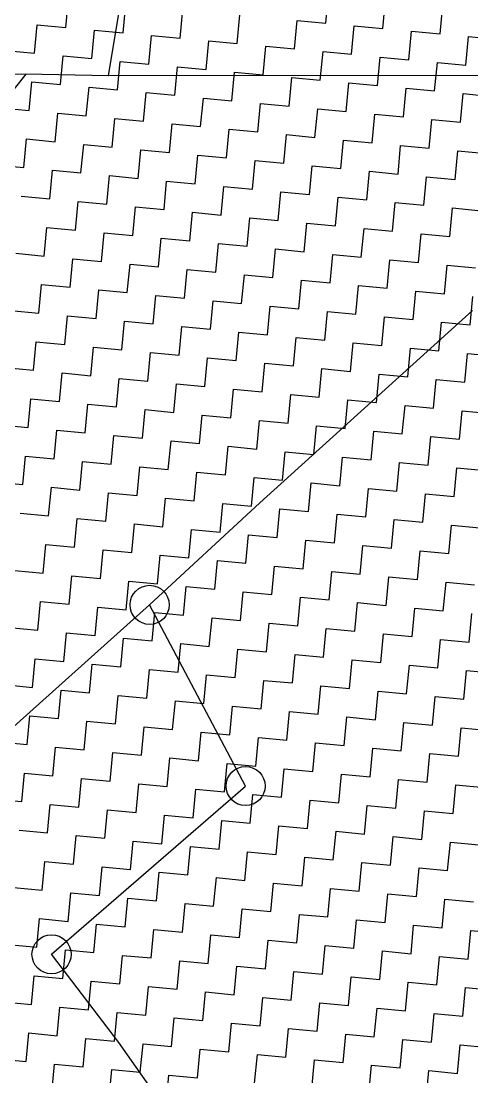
# Model space of a CAD drawing. Header units: metres. Extents: x 279090 to 282389, y 2073542 to 2078104.
# Drawn here: x 279876.3 to 279974.7, y 2076403.3 to 2076633.8 of the extents above; entities that cross this region are included whole.
import ezdxf

# ---------------------------------------------------------------- set-up
doc = ezdxf.new("R2010")
doc.units = ezdxf.units.M
doc.header["$LTSCALE"] = 0.3
doc.header["$MEASUREMENT"] = 0
doc.layers.add('POLY_HATCH', color=12, linetype='Continuous')
doc.layers.add('POLY_PARCEL', color=6, linetype='Continuous')

msp = doc.modelspace()

# ---------------------------------------------------------------- linework, layer by layer
for centre in [(279904.31, 2076506.35), (279925.26, 2076466.79), (279882.89, 2076430.06)]:
    msp.add_circle(centre, 4.27)
at = {"layer": 'POLY_HATCH', "linetype": 'Continuous'}
for p, q in [((279886.02, 2076632.43), (279886.61, 2076638.67)), ((279942.76, 2076633.37), (279943.35, 2076639.61)), ((279955.24, 2076632.2), (279955.83, 2076638.44)), ((279898.5, 2076631.25), (279899.09, 2076637.49)), ((279910.98, 2076630.08), (279911.56, 2076636.31)), ((279967.72, 2076631.02), (279968.3, 2076637.26)), ((279923.45, 2076628.9), (279924.04, 2076635.14)), ((279935.93, 2076627.72), (279936.52, 2076633.96)), ((279936.52, 2076633.96), (279942.76, 2076633.37)), ((279879.19, 2076626.78), (279879.78, 2076633.02)), ((279879.78, 2076633.02), (279886.02, 2076632.43)), ((279891.67, 2076625.6), (279892.26, 2076631.84)), ((279892.26, 2076631.84), (279898.5, 2076631.25)), ((279948.41, 2076626.55), (279949, 2076632.79)), ((279949, 2076632.79), (279955.24, 2076632.2)), ((279960.89, 2076625.37), (279961.48, 2076631.61)), ((279961.48, 2076631.61), (279967.72, 2076631.02)), ((279904.15, 2076624.42), (279904.74, 2076630.66)), ((279904.74, 2076630.66), (279910.98, 2076630.08)), ((279916.63, 2076623.25), (279917.21, 2076629.49)), ((279917.21, 2076629.49), (279923.45, 2076628.9)), ((279973.37, 2076624.19), (279973.96, 2076630.43)), ((279973.96, 2076630.43), (279980.19, 2076629.85)), ((279872.95, 2076627.36), (279879.19, 2076626.78)), ((279929.1, 2076622.07), (279929.69, 2076628.31)), ((279929.69, 2076628.31), (279935.93, 2076627.72)), ((279941.58, 2076620.9), (279942.17, 2076627.13)), ((279942.17, 2076627.13), (279948.41, 2076626.55)), ((279884.84, 2076619.95), (279885.43, 2076626.19)), ((279885.43, 2076626.19), (279891.67, 2076625.6)), ((279897.32, 2076618.77), (279897.91, 2076625.01)), ((279897.91, 2076625.01), (279904.15, 2076624.42)), ((279954.06, 2076619.72), (279954.65, 2076625.96)), ((279954.65, 2076625.96), (279960.89, 2076625.37)), ((279966.54, 2076618.54), (279967.13, 2076624.78)), ((279967.13, 2076624.78), (279973.37, 2076624.19)), ((279909.8, 2076617.6), (279910.39, 2076623.84)), ((279910.39, 2076623.84), (279916.63, 2076623.25)), ((279922.28, 2076616.42), (279922.87, 2076622.66)), ((279922.87, 2076622.66), (279929.1, 2076622.07)), ((279878.02, 2076614.3), (279878.6, 2076620.54)), ((279878.6, 2076620.54), (279884.84, 2076619.95)), ((279934.76, 2076615.24), (279935.34, 2076621.48)), ((279935.34, 2076621.48), (279941.58, 2076620.9)), ((279947.23, 2076614.07), (279947.82, 2076620.31)), ((279947.82, 2076620.31), (279954.06, 2076619.72)), ((279890.49, 2076613.12), (279891.08, 2076619.36)), ((279891.08, 2076619.36), (279897.32, 2076618.77)), ((279902.97, 2076611.95), (279903.56, 2076618.19)), ((279903.56, 2076618.19), (279909.8, 2076617.6)), ((279959.71, 2076612.89), (279960.3, 2076619.13)), ((279960.3, 2076619.13), (279966.54, 2076618.54)), ((279972.19, 2076611.72), (279972.78, 2076617.96)), ((279972.78, 2076617.96), (279979.02, 2076617.37)), ((279871.78, 2076614.89), (279878.02, 2076614.3)), ((279915.45, 2076610.77), (279916.04, 2076617.01)), ((279916.04, 2076617.01), (279922.28, 2076616.42)), ((279927.93, 2076609.59), (279928.52, 2076615.83)), ((279928.52, 2076615.83), (279934.76, 2076615.24)), ((279883.67, 2076607.47), (279884.25, 2076613.71)), ((279884.25, 2076613.71), (279890.49, 2076613.12)), ((279896.14, 2076606.29), (279896.73, 2076612.53)), ((279896.73, 2076612.53), (279902.97, 2076611.95)), ((279940.41, 2076608.42), (279941, 2076614.66)), ((279941, 2076614.66), (279947.23, 2076614.07)), ((279952.89, 2076607.24), (279953.47, 2076613.48)), ((279953.47, 2076613.48), (279959.71, 2076612.89)), ((279908.62, 2076605.12), (279909.21, 2076611.36)), ((279909.21, 2076611.36), (279915.45, 2076610.77)), ((279965.36, 2076606.07), (279965.95, 2076612.3)), ((279965.95, 2076612.3), (279972.19, 2076611.72)), ((279876.84, 2076601.82), (279877.43, 2076608.06)), ((279877.43, 2076608.06), (279883.67, 2076607.47)), ((279921.1, 2076603.94), (279921.69, 2076610.18)), ((279921.69, 2076610.18), (279927.93, 2076609.59)), ((279933.58, 2076602.77), (279934.17, 2076609.01)), ((279934.17, 2076609.01), (279940.41, 2076608.42)), ((279889.32, 2076600.64), (279889.91, 2076606.88)), ((279889.91, 2076606.88), (279896.14, 2076606.29)), ((279901.8, 2076599.47), (279902.38, 2076605.71)), ((279902.38, 2076605.71), (279908.62, 2076605.12)), ((279946.06, 2076601.59), (279946.65, 2076607.83)), ((279946.65, 2076607.83), (279952.89, 2076607.24)), ((279958.54, 2076600.41), (279959.12, 2076606.65)), ((279959.12, 2076606.65), (279965.36, 2076606.07)), ((279914.27, 2076598.29), (279914.86, 2076604.53)), ((279914.86, 2076604.53), (279921.1, 2076603.94)), ((279926.75, 2076597.12), (279927.34, 2076603.35)), ((279927.34, 2076603.35), (279933.58, 2076602.77)), ((279971.01, 2076599.24), (279971.6, 2076605.48)), ((279971.6, 2076605.48), (279977.84, 2076604.89)), ((279870.6, 2076602.41), (279876.84, 2076601.82)), ((279882.49, 2076594.99), (279883.08, 2076601.23)), ((279883.08, 2076601.23), (279889.32, 2076600.64)), ((279939.23, 2076595.94), (279939.82, 2076602.18)), ((279939.82, 2076602.18), (279946.06, 2076601.59)), ((279894.97, 2076593.82), (279895.56, 2076600.06)), ((279895.56, 2076600.06), (279901.8, 2076599.47)), ((279907.45, 2076592.64), (279908.03, 2076598.88)), ((279908.03, 2076598.88), (279914.27, 2076598.29)), ((279951.71, 2076594.76), (279952.3, 2076601)), ((279952.3, 2076601), (279958.54, 2076600.41)), ((279964.19, 2076593.59), (279964.78, 2076599.83)), ((279964.78, 2076599.83), (279971.01, 2076599.24)), ((279919.93, 2076591.46), (279920.51, 2076597.7)), ((279920.51, 2076597.7), (279926.75, 2076597.12)), ((279932.4, 2076590.29), (279932.99, 2076596.53)), ((279932.99, 2076596.53), (279939.23, 2076595.94)), ((279876.25, 2076595.58), (279882.49, 2076594.99)), ((279888.14, 2076588.17), (279888.73, 2076594.4)), ((279888.73, 2076594.4), (279894.97, 2076593.82)), ((279944.88, 2076589.11), (279945.47, 2076595.35)), ((279945.47, 2076595.35), (279951.71, 2076594.76)), ((279957.36, 2076587.94), (279957.95, 2076594.17)), ((279957.95, 2076594.17), (279964.19, 2076593.59)), ((279900.62, 2076586.99), (279901.21, 2076593.23)), ((279901.21, 2076593.23), (279907.45, 2076592.64)), ((279913.1, 2076585.81), (279913.69, 2076592.05)), ((279913.69, 2076592.05), (279919.93, 2076591.46)), ((279969.84, 2076586.76), (279970.43, 2076593)), ((279970.43, 2076593), (279976.67, 2076592.41)), ((279925.58, 2076584.64), (279926.16, 2076590.88)), ((279926.16, 2076590.88), (279932.4, 2076590.29)), ((279938.05, 2076583.46), (279938.64, 2076589.7)), ((279938.64, 2076589.7), (279944.88, 2076589.11)), ((279881.31, 2076582.51), (279881.9, 2076588.75)), ((279881.9, 2076588.75), (279888.14, 2076588.17)), ((279893.79, 2076581.34), (279894.38, 2076587.58)), ((279894.38, 2076587.58), (279900.62, 2076586.99)), ((279950.53, 2076582.28), (279951.12, 2076588.52)), ((279951.12, 2076588.52), (279957.36, 2076587.94)), ((279963.01, 2076581.11), (279963.6, 2076587.35)), ((279963.6, 2076587.35), (279969.84, 2076586.76)), ((279906.27, 2076580.16), (279906.86, 2076586.4)), ((279906.86, 2076586.4), (279913.1, 2076585.81)), ((279918.75, 2076578.99), (279919.34, 2076585.23)), ((279919.34, 2076585.23), (279925.58, 2076584.64)), ((279875.07, 2076583.1), (279881.31, 2076582.51)), ((279931.23, 2076577.81), (279931.82, 2076584.05)), ((279931.82, 2076584.05), (279938.05, 2076583.46)), ((279943.71, 2076576.63), (279944.29, 2076582.87)), ((279944.29, 2076582.87), (279950.53, 2076582.28)), ((279886.97, 2076575.69), (279887.55, 2076581.93)), ((279887.55, 2076581.93), (279893.79, 2076581.34)), ((279899.44, 2076574.51), (279900.03, 2076580.75)), ((279900.03, 2076580.75), (279906.27, 2076580.16)), ((279956.18, 2076575.46), (279956.77, 2076581.7)), ((279956.77, 2076581.7), (279963.01, 2076581.11)), ((279968.66, 2076574.28), (279969.25, 2076580.52)), ((279969.25, 2076580.52), (279975.49, 2076579.93)), ((279911.92, 2076573.33), (279912.51, 2076579.57)), ((279912.51, 2076579.57), (279918.75, 2076578.99)), ((279924.4, 2076572.16), (279924.99, 2076578.4)), ((279924.99, 2076578.4), (279931.23, 2076577.81)), ((279880.14, 2076570.04), (279880.73, 2076576.28)), ((279880.73, 2076576.28), (279886.97, 2076575.69)), ((279936.88, 2076570.98), (279937.47, 2076577.22)), ((279937.47, 2076577.22), (279943.71, 2076576.63)), ((279949.36, 2076569.81), (279949.94, 2076576.05)), ((279949.94, 2076576.05), (279956.18, 2076575.46)), ((279892.62, 2076568.86), (279893.2, 2076575.1)), ((279893.2, 2076575.1), (279899.44, 2076574.51)), ((279905.09, 2076567.68), (279905.68, 2076573.92)), ((279905.68, 2076573.92), (279911.92, 2076573.33)), ((279961.84, 2076568.63), (279962.42, 2076574.87)), ((279962.42, 2076574.87), (279968.66, 2076574.28)), ((279974.31, 2076567.45), (279974.9, 2076573.69)), ((279917.57, 2076566.51), (279918.16, 2076572.75)), ((279918.16, 2076572.75), (279924.4, 2076572.16)), ((279930.05, 2076565.33), (279930.64, 2076571.57)), ((279930.64, 2076571.57), (279936.88, 2076570.98)), ((279873.9, 2076570.62), (279880.14, 2076570.04)), ((279885.79, 2076563.21), (279886.38, 2076569.45)), ((279886.38, 2076569.45), (279892.62, 2076568.86)), ((279942.53, 2076564.16), (279943.12, 2076570.39)), ((279943.12, 2076570.39), (279949.36, 2076569.81)), ((279955.01, 2076562.98), (279955.6, 2076569.22)), ((279955.6, 2076569.22), (279961.84, 2076568.63)), ((279898.27, 2076562.03), (279898.86, 2076568.27)), ((279898.86, 2076568.27), (279905.09, 2076567.68)), ((279910.75, 2076560.86), (279911.33, 2076567.1)), ((279911.33, 2076567.1), (279917.57, 2076566.51)), ((279967.49, 2076561.8), (279968.07, 2076568.04)), ((279968.07, 2076568.04), (279974.31, 2076567.45)), ((279923.22, 2076559.68), (279923.81, 2076565.92)), ((279923.81, 2076565.92), (279930.05, 2076565.33)), ((279935.7, 2076558.5), (279936.29, 2076564.74)), ((279936.29, 2076564.74), (279942.53, 2076564.16)), ((279878.96, 2076557.56), (279879.55, 2076563.8)), ((279879.55, 2076563.8), (279885.79, 2076563.21)), ((279891.44, 2076556.38), (279892.03, 2076562.62)), ((279892.03, 2076562.62), (279898.27, 2076562.03)), ((279948.18, 2076557.33), (279948.77, 2076563.57)), ((279948.77, 2076563.57), (279955.01, 2076562.98)), ((279960.66, 2076556.15), (279961.25, 2076562.39)), ((279961.25, 2076562.39), (279967.49, 2076561.8)), ((279903.92, 2076555.21), (279904.51, 2076561.44)), ((279904.51, 2076561.44), (279910.75, 2076560.86)), ((279916.4, 2076554.03), (279916.98, 2076560.27)), ((279916.98, 2076560.27), (279923.22, 2076559.68)), ((279973.14, 2076554.98), (279973.73, 2076561.21)), ((279973.73, 2076561.21), (279979.96, 2076560.63)), ((279872.72, 2076558.15), (279878.96, 2076557.56)), ((279928.87, 2076552.85), (279929.46, 2076559.09)), ((279929.46, 2076559.09), (279935.7, 2076558.5)), ((279941.35, 2076551.68), (279941.94, 2076557.92)), ((279941.94, 2076557.92), (279948.18, 2076557.33)), ((279884.61, 2076550.73), (279885.2, 2076556.97)), ((279885.2, 2076556.97), (279891.44, 2076556.38)), ((279897.09, 2076549.55), (279897.68, 2076555.79)), ((279897.68, 2076555.79), (279903.92, 2076555.21)), ((279953.83, 2076550.5), (279954.42, 2076556.74)), ((279954.42, 2076556.74), (279960.66, 2076556.15)), ((279966.31, 2076549.32), (279966.9, 2076555.56)), ((279966.9, 2076555.56), (279973.14, 2076554.98)), ((279909.57, 2076548.38), (279910.16, 2076554.62)), ((279910.16, 2076554.62), (279916.4, 2076554.03)), ((279922.05, 2076547.2), (279922.64, 2076553.44)), ((279922.64, 2076553.44), (279928.87, 2076552.85)), ((279877.79, 2076545.08), (279878.37, 2076551.32)), ((279878.37, 2076551.32), (279884.61, 2076550.73)), ((279934.53, 2076546.03), (279935.11, 2076552.26)), ((279935.11, 2076552.26), (279941.35, 2076551.68)), ((279947, 2076544.85), (279947.59, 2076551.09)), ((279947.59, 2076551.09), (279953.83, 2076550.5)), ((279890.26, 2076543.9), (279890.85, 2076550.14)), ((279890.85, 2076550.14), (279897.09, 2076549.55)), ((279902.74, 2076542.73), (279903.33, 2076548.97)), ((279903.33, 2076548.97), (279909.57, 2076548.38)), ((279959.48, 2076543.67), (279960.07, 2076549.91)), ((279960.07, 2076549.91), (279966.31, 2076549.32)), ((279971.96, 2076542.5), (279972.55, 2076548.74)), ((279972.55, 2076548.74), (279978.79, 2076548.15)), ((279915.22, 2076541.55), (279915.81, 2076547.79)), ((279915.81, 2076547.79), (279922.05, 2076547.2)), ((279927.7, 2076540.37), (279928.29, 2076546.61)), ((279928.29, 2076546.61), (279934.53, 2076546.03)), ((279871.55, 2076545.67), (279877.79, 2076545.08)), ((279883.44, 2076538.25), (279884.02, 2076544.49)), ((279884.02, 2076544.49), (279890.26, 2076543.9)), ((279940.18, 2076539.2), (279940.77, 2076545.44)), ((279940.77, 2076545.44), (279947, 2076544.85)), ((279952.66, 2076538.02), (279953.24, 2076544.26)), ((279953.24, 2076544.26), (279959.48, 2076543.67)), ((279895.91, 2076537.08), (279896.5, 2076543.32)), ((279896.5, 2076543.32), (279902.74, 2076542.73)), ((279908.39, 2076535.9), (279908.98, 2076542.14)), ((279908.98, 2076542.14), (279915.22, 2076541.55)), ((279965.13, 2076536.85), (279965.72, 2076543.09)), ((279965.72, 2076543.09), (279971.96, 2076542.5)), ((279876.61, 2076532.6), (279877.2, 2076538.84)), ((279877.2, 2076538.84), (279883.44, 2076538.25)), ((279920.87, 2076534.72), (279921.46, 2076540.96)), ((279921.46, 2076540.96), (279927.7, 2076540.37)), ((279933.35, 2076533.55), (279933.94, 2076539.79)), ((279933.94, 2076539.79), (279940.18, 2076539.2)), ((279889.09, 2076531.42), (279889.68, 2076537.66)), ((279889.68, 2076537.66), (279895.91, 2076537.08)), ((279901.57, 2076530.25), (279902.15, 2076536.49)), ((279902.15, 2076536.49), (279908.39, 2076535.9)), ((279945.83, 2076532.37), (279946.42, 2076538.61)), ((279946.42, 2076538.61), (279952.66, 2076538.02)), ((279958.31, 2076531.19), (279958.89, 2076537.43)), ((279958.89, 2076537.43), (279965.13, 2076536.85)), ((279914.04, 2076529.07), (279914.63, 2076535.31)), ((279914.63, 2076535.31), (279920.87, 2076534.72)), ((279970.78, 2076530.02), (279971.37, 2076536.26)), ((279971.37, 2076536.26), (279977.61, 2076535.67)), ((279870.37, 2076533.19), (279876.61, 2076532.6)), ((279882.26, 2076525.77), (279882.85, 2076532.01)), ((279882.85, 2076532.01), (279889.09, 2076531.42)), ((279926.52, 2076527.9), (279927.11, 2076534.14)), ((279927.11, 2076534.14), (279933.35, 2076533.55)), ((279939, 2076526.72), (279939.59, 2076532.96)), ((279939.59, 2076532.96), (279945.83, 2076532.37)), ((279894.74, 2076524.6), (279895.33, 2076530.84)), ((279895.33, 2076530.84), (279901.57, 2076530.25)), ((279907.22, 2076523.42), (279907.81, 2076529.66)), ((279907.81, 2076529.66), (279914.04, 2076529.07)), ((279951.48, 2076525.54), (279952.07, 2076531.78)), ((279952.07, 2076531.78), (279958.31, 2076531.19)), ((279963.96, 2076524.37), (279964.55, 2076530.61)), ((279964.55, 2076530.61), (279970.78, 2076530.02)), ((279919.7, 2076522.25), (279920.28, 2076528.48)), ((279920.28, 2076528.48), (279926.52, 2076527.9)), ((279932.17, 2076521.07), (279932.76, 2076527.31)), ((279932.76, 2076527.31), (279939, 2076526.72)), ((279876.02, 2076526.36), (279882.26, 2076525.77)), ((279887.91, 2076518.95), (279888.5, 2076525.19)), ((279888.5, 2076525.19), (279894.74, 2076524.6)), ((279944.65, 2076519.89), (279945.24, 2076526.13)), ((279945.24, 2076526.13), (279951.48, 2076525.54)), ((279957.13, 2076518.72), (279957.72, 2076524.96)), ((279957.72, 2076524.96), (279963.96, 2076524.37)), ((279900.39, 2076517.77), (279900.98, 2076524.01)), ((279900.98, 2076524.01), (279907.22, 2076523.42)), ((279912.87, 2076516.59), (279913.46, 2076522.83)), ((279913.46, 2076522.83), (279919.7, 2076522.25)), ((279969.61, 2076517.54), (279970.2, 2076523.78)), ((279970.2, 2076523.78), (279976.44, 2076523.19)), ((279925.35, 2076515.42), (279925.93, 2076521.66)), ((279925.93, 2076521.66), (279932.17, 2076521.07)), ((279937.82, 2076514.24), (279938.41, 2076520.48)), ((279938.41, 2076520.48), (279944.65, 2076519.89)), ((279881.08, 2076513.3), (279881.67, 2076519.53)), ((279881.67, 2076519.53), (279887.91, 2076518.95)), ((279893.56, 2076512.12), (279894.15, 2076518.36)), ((279894.15, 2076518.36), (279900.39, 2076517.77)), ((279950.3, 2076513.07), (279950.89, 2076519.3)), ((279950.89, 2076519.3), (279957.13, 2076518.72)), ((279962.78, 2076511.89), (279963.37, 2076518.13)), ((279963.37, 2076518.13), (279969.61, 2076517.54)), ((279906.04, 2076510.94), (279906.63, 2076517.18)), ((279906.63, 2076517.18), (279912.87, 2076516.59)), ((279918.52, 2076509.77), (279919.11, 2076516.01)), ((279919.11, 2076516.01), (279925.35, 2076515.42)), ((279874.84, 2076513.88), (279881.08, 2076513.3)), ((279931, 2076508.59), (279931.59, 2076514.83)), ((279931.59, 2076514.83), (279937.82, 2076514.24)), ((279943.48, 2076507.41), (279944.06, 2076513.65)), ((279944.06, 2076513.65), (279950.3, 2076513.07)), ((279886.74, 2076506.47), (279887.32, 2076512.71)), ((279887.32, 2076512.71), (279893.56, 2076512.12)), ((279899.21, 2076505.29), (279899.8, 2076511.53)), ((279899.8, 2076511.53), (279906.04, 2076510.94)), ((279955.95, 2076506.24), (279956.54, 2076512.48)), ((279956.54, 2076512.48), (279962.78, 2076511.89)), ((279968.43, 2076505.06), (279969.02, 2076511.3)), ((279969.02, 2076511.3), (279975.26, 2076510.71)), ((279911.69, 2076504.12), (279912.28, 2076510.35)), ((279912.28, 2076510.35), (279918.52, 2076509.77)), ((279924.17, 2076502.94), (279924.76, 2076509.18)), ((279924.76, 2076509.18), (279931, 2076508.59)), ((279879.91, 2076500.82), (279880.5, 2076507.06)), ((279880.5, 2076507.06), (279886.74, 2076506.47)), ((279936.65, 2076501.76), (279937.24, 2076508)), ((279937.24, 2076508), (279943.48, 2076507.41)), ((279949.13, 2076500.59), (279949.71, 2076506.83)), ((279949.71, 2076506.83), (279955.95, 2076506.24)), ((279892.39, 2076499.64), (279892.97, 2076505.88)), ((279892.97, 2076505.88), (279899.21, 2076505.29)), ((279904.86, 2076498.46), (279905.45, 2076504.7)), ((279905.45, 2076504.7), (279911.69, 2076504.12)), ((279961.61, 2076499.41), (279962.19, 2076505.65)), ((279962.19, 2076505.65), (279968.43, 2076505.06)), ((279974.08, 2076498.23), (279974.67, 2076504.47)), ((279917.34, 2076497.29), (279917.93, 2076503.53)), ((279917.93, 2076503.53), (279924.17, 2076502.94)), ((279929.82, 2076496.11), (279930.41, 2076502.35)), ((279930.41, 2076502.35), (279936.65, 2076501.76)), ((279873.67, 2076501.41), (279879.91, 2076500.82)), ((279885.56, 2076493.99), (279886.15, 2076500.23)), ((279886.15, 2076500.23), (279892.39, 2076499.64)), ((279942.3, 2076494.94), (279942.89, 2076501.18)), ((279942.89, 2076501.18), (279949.13, 2076500.59)), ((279954.78, 2076493.76), (279955.37, 2076500)), ((279955.37, 2076500), (279961.61, 2076499.41)), ((279898.04, 2076492.81), (279898.63, 2076499.05)), ((279898.63, 2076499.05), (279904.86, 2076498.46)), ((279910.52, 2076491.64), (279911.1, 2076497.88)), ((279911.1, 2076497.88), (279917.34, 2076497.29)), ((279967.26, 2076492.58), (279967.84, 2076498.82)), ((279967.84, 2076498.82), (279974.08, 2076498.23)), ((279922.99, 2076490.46), (279923.58, 2076496.7)), ((279923.58, 2076496.7), (279929.82, 2076496.11)), ((279935.47, 2076489.29), (279936.06, 2076495.52)), ((279936.06, 2076495.52), (279942.3, 2076494.94)), ((279878.73, 2076488.34), (279879.32, 2076494.58)), ((279879.32, 2076494.58), (279885.56, 2076493.99)), ((279891.21, 2076487.16), (279891.8, 2076493.4)), ((279891.8, 2076493.4), (279898.04, 2076492.81)), ((279947.95, 2076488.11), (279948.54, 2076494.35)), ((279948.54, 2076494.35), (279954.78, 2076493.76)), ((279960.43, 2076486.93), (279961.02, 2076493.17)), ((279961.02, 2076493.17), (279967.26, 2076492.58)), ((279903.69, 2076485.99), (279904.28, 2076492.23)), ((279904.28, 2076492.23), (279910.52, 2076491.64)), ((279916.17, 2076484.81), (279916.75, 2076491.05)), ((279916.75, 2076491.05), (279922.99, 2076490.46)), ((279972.91, 2076485.76), (279973.5, 2076492)), ((279973.5, 2076492), (279979.73, 2076491.41)), ((279872.49, 2076488.93), (279878.73, 2076488.34)), ((279928.65, 2076483.63), (279929.23, 2076489.87)), ((279929.23, 2076489.87), (279935.47, 2076489.29)), ((279941.12, 2076482.46), (279941.71, 2076488.7)), ((279941.71, 2076488.7), (279947.95, 2076488.11)), ((279884.38, 2076481.51), (279884.97, 2076487.75)), ((279884.97, 2076487.75), (279891.21, 2076487.16)), ((279896.86, 2076480.34), (279897.45, 2076486.57)), ((279897.45, 2076486.57), (279903.69, 2076485.99)), ((279953.6, 2076481.28), (279954.19, 2076487.52)), ((279954.19, 2076487.52), (279960.43, 2076486.93)), ((279966.08, 2076480.11), (279966.67, 2076486.34)), ((279966.67, 2076486.34), (279972.91, 2076485.76)), ((279909.34, 2076479.16), (279909.93, 2076485.4)), ((279909.93, 2076485.4), (279916.17, 2076484.81)), ((279921.82, 2076477.98), (279922.41, 2076484.22)), ((279922.41, 2076484.22), (279928.65, 2076483.63)), ((279877.56, 2076475.86), (279878.14, 2076482.1)), ((279878.14, 2076482.1), (279884.38, 2076481.51)), ((279934.3, 2076476.81), (279934.88, 2076483.05)), ((279934.88, 2076483.05), (279941.12, 2076482.46)), ((279946.77, 2076475.63), (279947.36, 2076481.87)), ((279947.36, 2076481.87), (279953.6, 2076481.28)), ((279890.03, 2076474.68), (279890.62, 2076480.92)), ((279890.62, 2076480.92), (279896.86, 2076480.34)), ((279902.51, 2076473.51), (279903.1, 2076479.75)), ((279903.1, 2076479.75), (279909.34, 2076479.16)), ((279959.25, 2076474.45), (279959.84, 2076480.69)), ((279959.84, 2076480.69), (279966.08, 2076480.11)), ((279971.73, 2076473.28), (279972.32, 2076479.52)), ((279972.32, 2076479.52), (279978.56, 2076478.93)), ((279914.99, 2076472.33), (279915.58, 2076478.57)), ((279915.58, 2076478.57), (279921.82, 2076477.98)), ((279927.47, 2076471.16), (279928.06, 2076477.39)), ((279928.06, 2076477.39), (279934.3, 2076476.81)), ((279871.32, 2076476.45), (279877.56, 2076475.86)), ((279883.21, 2076469.03), (279883.79, 2076475.27)), ((279883.79, 2076475.27), (279890.03, 2076474.68)), ((279939.95, 2076469.98), (279940.54, 2076476.22)), ((279940.54, 2076476.22), (279946.77, 2076475.63)), ((279952.43, 2076468.8), (279953.01, 2076475.04)), ((279953.01, 2076475.04), (279959.25, 2076474.45)), ((279895.68, 2076467.86), (279896.27, 2076474.1)), ((279896.27, 2076474.1), (279902.51, 2076473.51)), ((279908.16, 2076466.68), (279908.75, 2076472.92)), ((279908.75, 2076472.92), (279914.99, 2076472.33)), ((279964.9, 2076467.63), (279965.49, 2076473.87)), ((279965.49, 2076473.87), (279971.73, 2076473.28)), ((279876.38, 2076463.38), (279876.97, 2076469.62)), ((279876.97, 2076469.62), (279883.21, 2076469.03)), ((279920.64, 2076465.5), (279921.23, 2076471.74)), ((279921.23, 2076471.74), (279927.47, 2076471.16)), ((279933.12, 2076464.33), (279933.71, 2076470.57)), ((279933.71, 2076470.57), (279939.95, 2076469.98)), ((279888.86, 2076462.21), (279889.45, 2076468.45)), ((279889.45, 2076468.45), (279895.68, 2076467.86)), ((279945.6, 2076463.15), (279946.19, 2076469.39)), ((279946.19, 2076469.39), (279952.43, 2076468.8)), ((279958.08, 2076461.98), (279958.66, 2076468.22)), ((279958.66, 2076468.22), (279964.9, 2076467.63)), ((279901.34, 2076461.03), (279901.92, 2076467.27)), ((279901.92, 2076467.27), (279908.16, 2076466.68)), ((279913.81, 2076459.85), (279914.4, 2076466.09)), ((279914.4, 2076466.09), (279920.64, 2076465.5)), ((279970.55, 2076460.8), (279971.14, 2076467.04)), ((279971.14, 2076467.04), (279977.38, 2076466.45)), ((279870.14, 2076463.97), (279876.38, 2076463.38)), ((279882.03, 2076456.55), (279882.62, 2076462.79)), ((279882.62, 2076462.79), (279888.86, 2076462.21)), ((279926.29, 2076458.68), (279926.88, 2076464.92)), ((279926.88, 2076464.92), (279933.12, 2076464.33)), ((279938.77, 2076457.5), (279939.36, 2076463.74)), ((279939.36, 2076463.74), (279945.6, 2076463.15)), ((279894.51, 2076455.38), (279895.1, 2076461.62)), ((279895.1, 2076461.62), (279901.34, 2076461.03)), ((279906.99, 2076454.2), (279907.58, 2076460.44)), ((279907.58, 2076460.44), (279913.81, 2076459.85)), ((279951.25, 2076456.32), (279951.84, 2076462.56)), ((279951.84, 2076462.56), (279958.08, 2076461.98)), ((279963.73, 2076455.15), (279964.32, 2076461.39)), ((279964.32, 2076461.39), (279970.55, 2076460.8)), ((279919.47, 2076453.03), (279920.05, 2076459.27)), ((279920.05, 2076459.27), (279926.29, 2076458.68)), ((279875.79, 2076457.14), (279882.03, 2076456.55)), ((279887.68, 2076449.73), (279888.27, 2076455.97)), ((279888.27, 2076455.97), (279894.51, 2076455.38)), ((279931.94, 2076451.85), (279932.53, 2076458.09)), ((279932.53, 2076458.09), (279938.77, 2076457.5)), ((279944.42, 2076450.67), (279945.01, 2076456.91)), ((279945.01, 2076456.91), (279951.25, 2076456.32)), ((279900.16, 2076448.55), (279900.75, 2076454.79)), ((279900.75, 2076454.79), (279906.99, 2076454.2)), ((279912.64, 2076447.38), (279913.23, 2076453.61)), ((279913.23, 2076453.61), (279919.47, 2076453.03)), ((279956.9, 2076449.5), (279957.49, 2076455.74)), ((279957.49, 2076455.74), (279963.73, 2076455.15)), ((279969.38, 2076448.32), (279969.97, 2076454.56)), ((279969.97, 2076454.56), (279976.21, 2076453.97)), ((279925.12, 2076446.2), (279925.7, 2076452.44)), ((279925.7, 2076452.44), (279931.94, 2076451.85)), ((279937.59, 2076445.02), (279938.18, 2076451.26)), ((279938.18, 2076451.26), (279944.42, 2076450.67)), ((279880.85, 2076444.08), (279881.44, 2076450.32)), ((279881.44, 2076450.32), (279887.68, 2076449.73)), ((279893.33, 2076442.9), (279893.92, 2076449.14)), ((279893.92, 2076449.14), (279900.16, 2076448.55)), ((279950.07, 2076443.85), (279950.66, 2076450.09)), ((279950.66, 2076450.09), (279956.9, 2076449.5)), ((279962.55, 2076442.67), (279963.14, 2076448.91)), ((279963.14, 2076448.91), (279969.38, 2076448.32)), ((279905.81, 2076441.72), (279906.4, 2076447.96)), ((279906.4, 2076447.96), (279912.64, 2076447.38)), ((279918.29, 2076440.55), (279918.88, 2076446.79)), ((279918.88, 2076446.79), (279925.12, 2076446.2)), ((279874.61, 2076444.66), (279880.85, 2076444.08)), ((279930.77, 2076439.37), (279931.36, 2076445.61)), ((279931.36, 2076445.61), (279937.59, 2076445.02)), ((279943.25, 2076438.2), (279943.83, 2076444.43)), ((279943.83, 2076444.43), (279950.07, 2076443.85)), ((279886.51, 2076437.25), (279887.09, 2076443.49)), ((279887.09, 2076443.49), (279893.33, 2076442.9)), ((279898.98, 2076436.07), (279899.57, 2076442.31)), ((279899.57, 2076442.31), (279905.81, 2076441.72)), ((279955.72, 2076437.02), (279956.31, 2076443.26)), ((279956.31, 2076443.26), (279962.55, 2076442.67)), ((279968.2, 2076435.84), (279968.79, 2076442.08)), ((279968.79, 2076442.08), (279975.03, 2076441.49)), ((279911.46, 2076434.9), (279912.05, 2076441.14)), ((279912.05, 2076441.14), (279918.29, 2076440.55)), ((279923.94, 2076433.72), (279924.53, 2076439.96)), ((279924.53, 2076439.96), (279930.77, 2076439.37)), ((279879.68, 2076431.6), (279880.27, 2076437.84)), ((279880.27, 2076437.84), (279886.51, 2076437.25)), ((279936.42, 2076432.54), (279937.01, 2076438.78)), ((279937.01, 2076438.78), (279943.25, 2076438.2)), ((279948.9, 2076431.37), (279949.49, 2076437.61)), ((279949.49, 2076437.61), (279955.72, 2076437.02)), ((279892.16, 2076430.42), (279892.74, 2076436.66)), ((279892.74, 2076436.66), (279898.98, 2076436.07)), ((279904.63, 2076429.25), (279905.22, 2076435.48)), ((279905.22, 2076435.48), (279911.46, 2076434.9)), ((279961.38, 2076430.19), (279961.96, 2076436.43)), ((279961.96, 2076436.43), (279968.2, 2076435.84)), ((279973.85, 2076429.02), (279974.44, 2076435.25)), ((279974.44, 2076435.25), (279980.68, 2076434.67)), ((279917.11, 2076428.07), (279917.7, 2076434.31)), ((279917.7, 2076434.31), (279923.94, 2076433.72)), ((279929.59, 2076426.89), (279930.18, 2076433.13)), ((279930.18, 2076433.13), (279936.42, 2076432.54)), ((279873.44, 2076432.19), (279879.68, 2076431.6)), ((279885.33, 2076424.77), (279885.92, 2076431.01)), ((279885.92, 2076431.01), (279892.16, 2076430.42)), ((279942.07, 2076425.72), (279942.66, 2076431.96)), ((279942.66, 2076431.96), (279948.9, 2076431.37)), ((279954.55, 2076424.54), (279955.14, 2076430.78)), ((279955.14, 2076430.78), (279961.38, 2076430.19)), ((279897.81, 2076423.59), (279898.4, 2076429.83)), ((279898.4, 2076429.83), (279904.63, 2076429.25)), ((279910.29, 2076422.42), (279910.87, 2076428.66)), ((279910.87, 2076428.66), (279917.11, 2076428.07)), ((279967.03, 2076423.36), (279967.61, 2076429.6)), ((279967.61, 2076429.6), (279973.85, 2076429.02)), ((279922.76, 2076421.24), (279923.35, 2076427.48)), ((279923.35, 2076427.48), (279929.59, 2076426.89)), ((279935.24, 2076420.07), (279935.83, 2076426.31)), ((279935.83, 2076426.31), (279942.07, 2076425.72)), ((279878.5, 2076419.12), (279879.09, 2076425.36)), ((279879.09, 2076425.36), (279885.33, 2076424.77)), ((279890.98, 2076417.94), (279891.57, 2076424.18)), ((279891.57, 2076424.18), (279897.81, 2076423.59)), ((279947.72, 2076418.89), (279948.31, 2076425.13)), ((279948.31, 2076425.13), (279954.55, 2076424.54)), ((279960.2, 2076417.71), (279960.79, 2076423.95)), ((279960.79, 2076423.95), (279967.03, 2076423.36)), ((279903.46, 2076416.77), (279904.05, 2076423.01)), ((279904.05, 2076423.01), (279910.29, 2076422.42)), ((279915.94, 2076415.59), (279916.52, 2076421.83)), ((279916.52, 2076421.83), (279922.76, 2076421.24)), ((279972.68, 2076416.54), (279973.27, 2076422.78)), ((279973.27, 2076422.78), (279979.5, 2076422.19)), ((279872.26, 2076419.71), (279878.5, 2076419.12)), ((279928.42, 2076414.41), (279929, 2076420.65)), ((279929, 2076420.65), (279935.24, 2076420.07)), ((279940.89, 2076413.24), (279941.48, 2076419.48)), ((279941.48, 2076419.48), (279947.72, 2076418.89)), ((279884.15, 2076412.29), (279884.74, 2076418.53)), ((279884.74, 2076418.53), (279890.98, 2076417.94)), ((279896.63, 2076411.12), (279897.22, 2076417.36)), ((279897.22, 2076417.36), (279903.46, 2076416.77)), ((279953.37, 2076412.06), (279953.96, 2076418.3)), ((279953.96, 2076418.3), (279960.2, 2076417.71)), ((279965.85, 2076410.89), (279966.44, 2076417.13)), ((279966.44, 2076417.13), (279972.68, 2076416.54)), ((279909.11, 2076409.94), (279909.7, 2076416.18)), ((279909.7, 2076416.18), (279915.94, 2076415.59)), ((279921.59, 2076408.76), (279922.18, 2076415)), ((279922.18, 2076415), (279928.42, 2076414.41)), ((279877.33, 2076406.64), (279877.91, 2076412.88)), ((279877.91, 2076412.88), (279884.15, 2076412.29)), ((279934.07, 2076407.59), (279934.65, 2076413.83)), ((279934.65, 2076413.83), (279940.89, 2076413.24)), ((279946.54, 2076406.41), (279947.13, 2076412.65)), ((279947.13, 2076412.65), (279953.37, 2076412.06)), ((279889.8, 2076405.47), (279890.39, 2076411.7)), ((279890.39, 2076411.7), (279896.63, 2076411.12)), ((279902.28, 2076404.29), (279902.87, 2076410.53)), ((279902.87, 2076410.53), (279909.11, 2076409.94)), ((279959.02, 2076405.24), (279959.61, 2076411.47)), ((279959.61, 2076411.47), (279965.85, 2076410.89)), ((279971.5, 2076404.06), (279972.09, 2076410.3)), ((279972.09, 2076410.3), (279978.33, 2076409.71)), ((279914.76, 2076403.11), (279915.35, 2076409.35)), ((279915.35, 2076409.35), (279921.59, 2076408.76)), ((279927.24, 2076401.94), (279927.83, 2076408.18)), ((279927.83, 2076408.18), (279934.07, 2076407.59)), ((279871.09, 2076407.23), (279877.33, 2076406.64)), ((279882.98, 2076399.81), (279883.56, 2076406.05)), ((279883.56, 2076406.05), (279889.8, 2076405.47)), ((279939.72, 2076400.76), (279940.31, 2076407)), ((279940.31, 2076407), (279946.54, 2076406.41)), ((279952.2, 2076399.58), (279952.78, 2076405.82)), ((279952.78, 2076405.82), (279959.02, 2076405.24)), ((279895.45, 2076398.64), (279896.04, 2076404.88)), ((279896.04, 2076404.88), (279902.28, 2076404.29)), ((279907.93, 2076397.46), (279908.52, 2076403.7)), ((279908.52, 2076403.7), (279914.76, 2076403.11)), ((279964.67, 2076398.41), (279965.26, 2076404.65)), ((279965.26, 2076404.65), (279971.5, 2076404.06))]:
    msp.add_line(p, q, dxfattribs=at)
at = {"layer": 'POLY_PARCEL'}
for p, q in [((279904.93, 2076680.97), (279895.26, 2076621.85)), ((279779.41, 2076623.35), (279877.3, 2076622.24)), ((279877.3, 2076622.24), (279866.61, 2076608.85)), ((279895.26, 2076621.85), (279877.3, 2076622.24)), ((279979.52, 2076621.89), (279895.26, 2076621.85)), ((279928.4, 2076528.65), (279974.8, 2076570.65)), ((279904.31, 2076506.35), (279928.4, 2076528.65)), ((279904.31, 2076506.35), (279830.13, 2076440.02)), ((279925.26, 2076466.79), (279904.31, 2076506.35)), ((279882.89, 2076430.06), (279925.26, 2076466.79)), ((279897.57, 2076410.81), (279882.89, 2076430.06)), ((279923.98, 2076373.43), (279897.57, 2076410.81))]:
    msp.add_line(p, q, dxfattribs=at)

doc.saveas('drawing.dxf')
